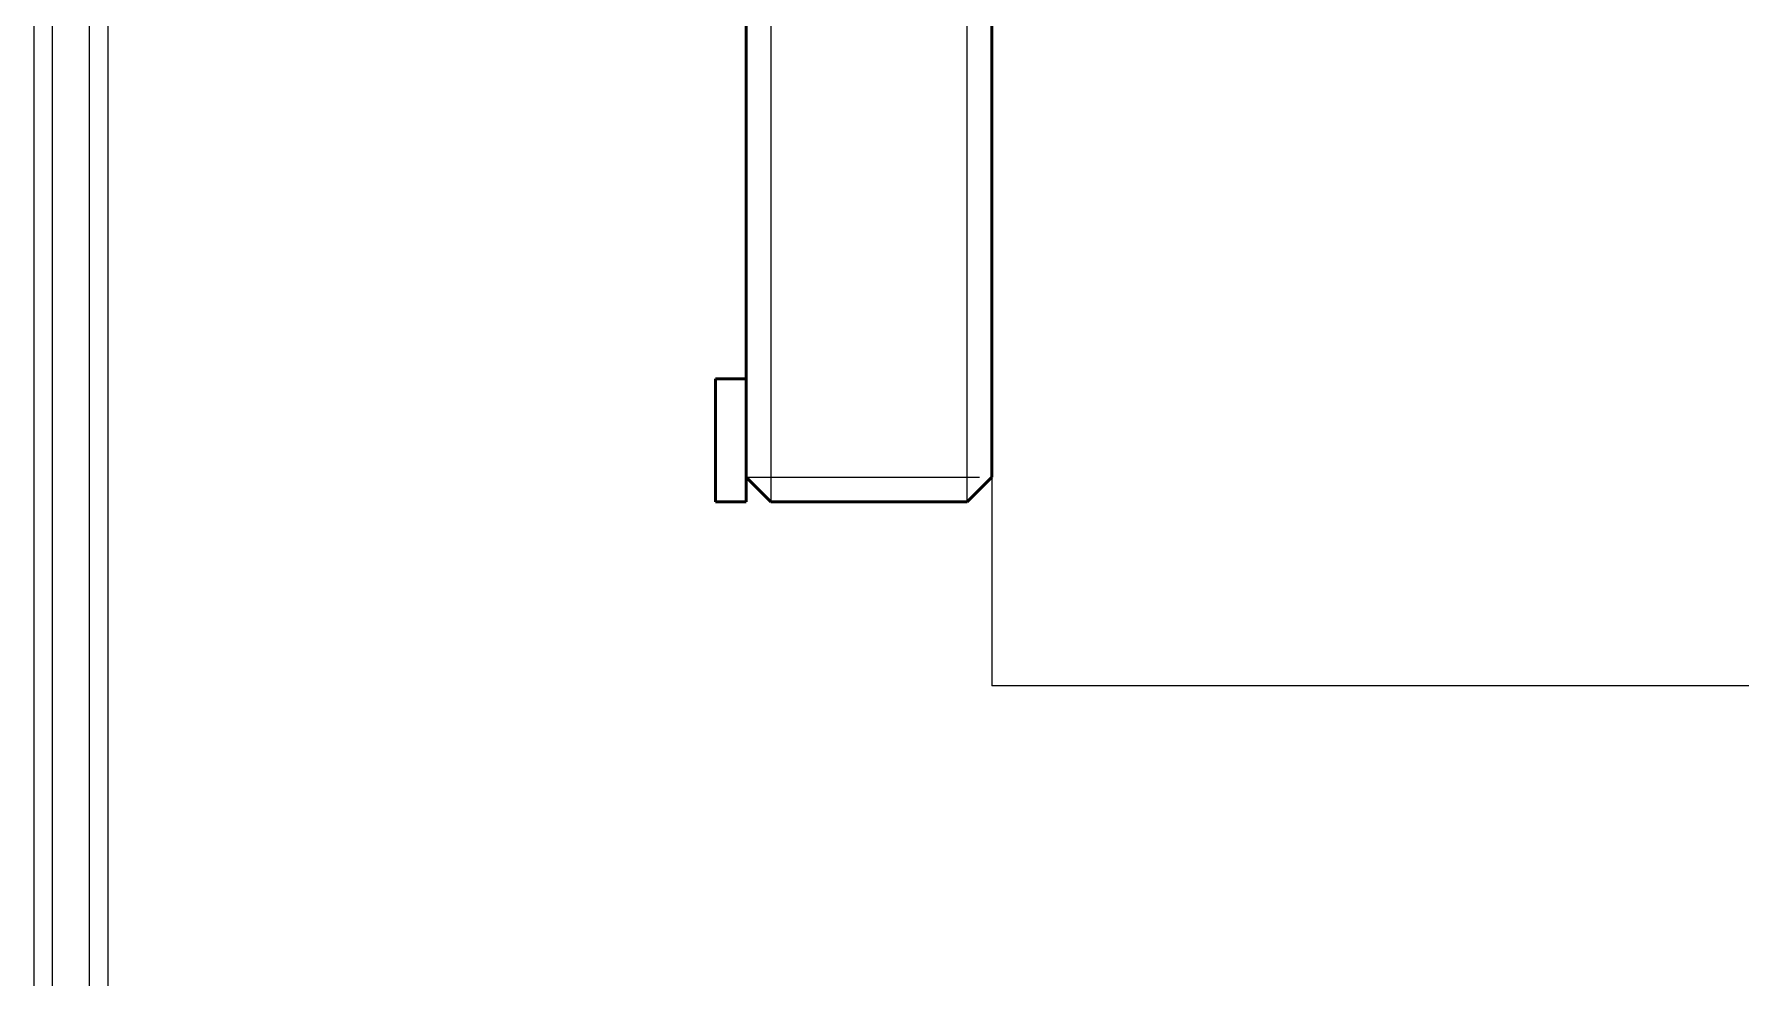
# Model space of a CAD drawing. Header units: metres. Extents: x 10 to 831, y 10 to 584.
# Drawn here: x 491.76 to 502.88, y 384.1 to 390.25 of the extents above; entities that cross this region are included whole.
import ezdxf

# ---------------------------------------------------------------- set-up
doc = ezdxf.new("R2010")
doc.units = ezdxf.units.M
doc.layers.add('CUT', color=7, linetype='Continuous', lineweight=50)
doc.layers.add('VIS', color=8, linetype='Continuous', lineweight=13)

msp = doc.modelspace()

# ---------------------------------------------------------------- linework, layer by layer
at = {"layer": 'CUT'}
for p, q in [((496.4, 415.84), (496.4, 387.36)), ((498, 387.36), (498, 415.84)), ((496.2, 387.2), (496.2, 388)), ((496.2, 388), (496.4, 388)), ((496.4, 388), (496.4, 387.2)), ((496.4, 387.36), (496.56, 387.2)), ((497.84, 387.2), (498, 387.36)), ((496.4, 387.2), (496.2, 387.2)), ((496.56, 387.2), (497.84, 387.2))]:
    msp.add_line(p, q, dxfattribs=at)
at = {"layer": 'VIS'}
for p, q in [((498, 514), (498, 386)), ((491.76, 363.6), (491.76, 438.67)), ((491.88, 363.6), (491.88, 438.67)), ((492.12, 363.6), (492.12, 438.67)), ((492.24, 438.67), (492.24, 363.6)), ((496.4, 387.36), (496.4, 415.84)), ((496.4, 387.36), (496.4, 415.84)), ((496.56, 415.84), (496.56, 387.36)), ((497.84, 387.36), (497.84, 415.84)), ((498, 387.36), (498, 415.84)), ((496.2, 387.2), (496.2, 388)), ((496.2, 388), (496.2, 388)), ((496.2, 387.2), (496.2, 388)), ((496.4, 388), (496.2, 388)), ((496.4, 388), (496.4, 388)), ((496.4, 387.2), (496.4, 388)), ((496.4, 387.2), (496.4, 387.4)), ((496.56, 387.2), (496.4, 387.36)), ((496.4, 387.36), (496.56, 387.36)), ((496.4, 387.36), (496.4, 387.36)), ((496.4, 387.36), (496.56, 387.2)), ((496.56, 387.36), (496.56, 387.2)), ((496.56, 387.36), (497.84, 387.36)), ((497.84, 387.2), (497.84, 387.36)), ((497.84, 387.36), (497.92, 387.36)), ((498, 387.36), (497.84, 387.2)), ((498, 387.36), (498, 387.36)), ((496.2, 387.2), (496.4, 387.2)), ((496.2, 387.2), (496.2, 387.2)), ((496.4, 387.2), (496.2, 387.2)), ((496.4, 387.2), (496.4, 387.2)), ((497.84, 387.2), (496.56, 387.2)), ((496.56, 387.2), (496.56, 387.2)), ((497.84, 387.2), (496.56, 387.2)), ((497.84, 387.2), (497.84, 387.2)), ((498, 386), (498, 386)), ((514, 386), (498, 386))]:
    msp.add_line(p, q, dxfattribs=at)

doc.saveas('drawing.dxf')
